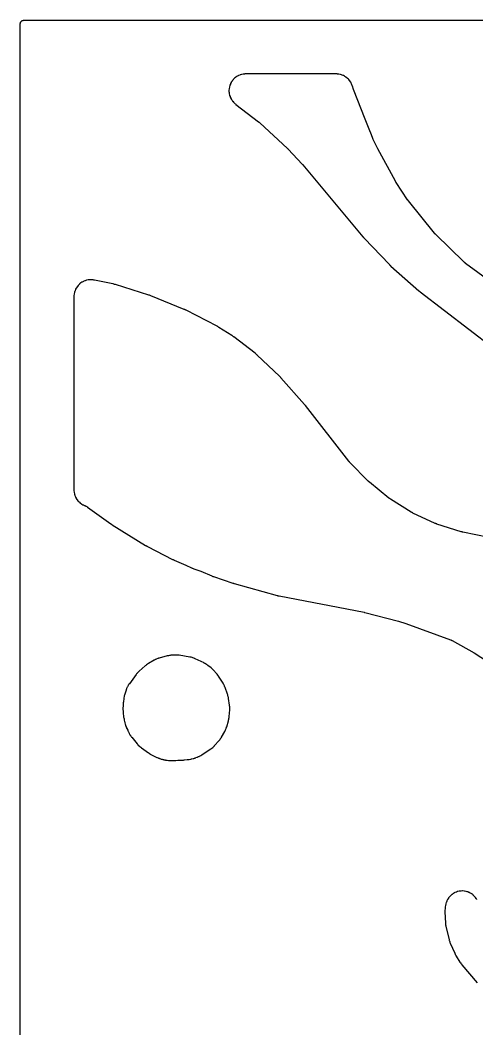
# Model space of a CAD drawing. Header units: millimetres. Extents: x 0 to 300, y 0 to 300.
# Drawn here: x -0.1 to 67.9, y 150 to 300.1 of the extents above; entities that cross this region are included whole.
import ezdxf

# ---------------------------------------------------------------- set-up
doc = ezdxf.new("R2010")
doc.units = ezdxf.units.MM
doc.layers.add('CUT', color=7, linetype='CONTINUOUS')

msp = doc.modelspace()

# ---------------------------------------------------------------- linework, layer by layer
at = {"layer": 'CUT'}
for points in [[(-0.0625, 1.4375), (-0.0625, 298.5625), (-0.0625, 299.4478), (-0.0589, 299.5212), (-0.0503, 299.5794), (-0.036, 299.6365), (-0.0162, 299.6918), (0.009, 299.745), (0.0392, 299.7954), (0.0743, 299.8427), (0.1137, 299.8863), (0.1573, 299.9257), (0.2046, 299.9608), (0.255, 299.991), (0.3082, 300.0162), (0.3635, 300.036), (0.4206, 300.0503), (0.4788, 300.0589), (0.5522, 300.0625), (1.4375, 300.0625), (298.5045, 300.0625)], [(69.8879, 261.1872), (66.2249, 263.8833), (66.2127, 263.8924), (66.1845, 263.914), (66.1725, 263.9233), (66.1579, 263.9348), (66.1461, 263.9443), (66.1186, 263.9667), (66.1069, 263.9765), (66.0936, 263.9877), (66.082, 263.9977), (66.0553, 264.021), (66.044, 264.0311), (66.0302, 264.0436), (66.0191, 264.0539), (65.9932, 264.0782), (65.9822, 264.0886), (61.7756, 268.1651), (61.7658, 268.1748), (61.7429, 268.1976), (61.7332, 268.2075), (61.7215, 268.2196), (61.7119, 268.2296), (61.6898, 268.2531), (61.6804, 268.2633), (61.6697, 268.275), (61.6604, 268.2853), (61.639, 268.3095), (61.6299, 268.3199), (61.619, 268.3327), (61.61, 268.3433), (61.5894, 268.3681), (61.5806, 268.3788), (57.7211, 273.17), (57.7146, 273.1781), (57.6996, 273.1972), (57.6932, 273.2054), (57.6855, 273.2155), (57.6792, 273.2237), (57.6646, 273.2432), (57.6585, 273.2515), (57.6514, 273.2612), (57.6453, 273.2696), (57.6312, 273.2893), (57.6252, 273.2978), (57.6179, 273.3083), (57.612, 273.3168), (57.5984, 273.3369), (57.5926, 273.3455), (55.8875, 275.9161), (55.8819, 275.9246), (55.8691, 275.9444), (55.8637, 275.9529), (55.8571, 275.9633), (55.8517, 275.9719), (55.8393, 275.992), (55.8341, 276.0006), (55.8281, 276.0106), (55.8229, 276.0193), (55.811, 276.0397), (55.806, 276.0484), (55.7999, 276.0591), (55.7949, 276.0679), (55.7834, 276.0886), (55.7786, 276.0974), (53.1802, 280.9013), (52.4898, 282.3111), (52.3591, 282.63), (52.1108, 283.2353), (51.9591, 283.605), (51.2517, 285.33), (49.5224, 289.7676), (49.3753, 290.2419), (49.3708, 290.2558), (49.3404, 290.3461), (49.3356, 290.3599), (49.316, 290.4137), (49.3053, 290.4409), (49.2324, 290.6141), (49.2071, 290.6669), (49.1189, 290.8298), (49.0885, 290.8799), (48.9849, 291.0335), (48.9497, 291.0804), (48.8316, 291.2231), (48.7921, 291.2663), (48.6606, 291.3968), (48.617, 291.436), (48.4734, 291.5531), (48.4263, 291.5878), (48.2719, 291.6903), (48.2216, 291.7203), (48.058, 291.8073), (48.005, 291.8322), (47.8337, 291.9028), (47.7785, 291.9224), (47.6011, 291.976), (47.5443, 291.9901), (47.3625, 292.0261), (47.3046, 292.0347), (47.1177, 292.053), (47.0884, 292.0551), (47.0313, 292.0579), (47.0166, 292.0584), (46.9214, 292.0608), (46.9068, 292.061), (46.8576, 292.061), (33.5658, 292.061), (33.5509, 292.0608), (33.4538, 292.0584), (33.4389, 292.0578), (33.3807, 292.0549), (33.3509, 292.0527), (33.1605, 292.0336), (33.1014, 292.0248), (32.9164, 291.9874), (32.8586, 291.9727), (32.6782, 291.9172), (32.622, 291.8968), (32.4481, 291.8236), (32.3942, 291.7977), (32.2284, 291.7076), (32.1774, 291.6765), (32.0213, 291.5704), (31.9737, 291.5344), (31.829, 291.4132), (31.7851, 291.3727), (31.6531, 291.2377), (31.6136, 291.193), (31.4956, 291.0456), (31.4607, 290.9972), (31.358, 290.8389), (31.3281, 290.7872), (31.2416, 290.6194), (31.217, 290.565), (31.1476, 290.3895), (31.1285, 290.3329), (31.0769, 290.1513), (31.0635, 290.0932), (31.0303, 289.9074), (31.0227, 289.8481), (31.0081, 289.6599), (31.0064, 289.6003), (31.0106, 289.4115), (31.0149, 289.352), (31.0378, 289.1646), (31.048, 289.1058), (31.0894, 288.9216), (31.1053, 288.8641), (31.1649, 288.685), (31.1865, 288.6293), (31.2635, 288.457), (31.2905, 288.4038), (31.3843, 288.24), (31.4165, 288.1897), (31.5261, 288.036), (31.5631, 287.9892), (31.6874, 287.8471), (31.7289, 287.8042), (31.8687, 287.6734), (31.891, 287.6536), (31.9355, 287.6159), (31.947, 287.6064), (32.0226, 287.5456), (32.0343, 287.5363), (35.4204, 284.9476), (35.4289, 284.941), (35.4486, 284.9255), (35.4571, 284.9189), (35.4673, 284.9106), (35.4757, 284.9038), (35.495, 284.8879), (35.5033, 284.881), (35.5128, 284.873), (35.521, 284.866), (35.54, 284.8496), (35.5481, 284.8425), (35.5579, 284.8338), (35.5659, 284.8267), (35.5845, 284.8098), (35.5924, 284.8025), (39.7166, 280.973), (39.7211, 280.9688), (39.7316, 280.9589), (39.736, 280.9547), (39.7467, 280.9444), (39.7522, 280.9392), (39.7649, 280.9268), (39.7703, 280.9215), (39.7766, 280.9154), (39.782, 280.91), (39.7945, 280.8974), (39.7999, 280.892), (39.8026, 280.8892), (39.8088, 280.8828), (39.8234, 280.8676), (39.8296, 280.8611), (41.9248, 278.6341), (41.9286, 278.6301), (41.9373, 278.6207), (41.941, 278.6167), (41.9497, 278.6071), (41.9542, 278.6022), (41.9647, 278.5906), (41.9692, 278.5856), (41.9743, 278.5799), (41.9788, 278.5748), (41.9891, 278.5631), (41.9929, 278.5587), (42.0012, 278.5491), (42.0129, 278.5353), (42.018, 278.5292), (50.9506, 267.822), (50.9567, 267.8149), (50.9991, 267.7656), (51.0057, 267.7581), (51.0596, 267.6975), (51.0662, 267.6903), (51.1096, 267.6431), (51.1167, 267.6355), (54.8741, 263.6938), (54.8832, 263.6844), (54.9433, 263.624), (54.9527, 263.6148), (55.0298, 263.5407), (55.0393, 263.5317), (55.102, 263.4741), (55.1118, 263.4653), (59.2759, 259.7988), (59.2832, 259.7925), (59.3343, 259.7489), (59.3423, 259.7422), (59.407, 259.689), (59.4149, 259.6826), (59.4667, 259.6414), (59.4752, 259.6347), (70.3348, 251.3187)], [(69.6847, 223.0886), (65.7951, 223.8925), (65.7836, 223.895), (65.7568, 223.9008), (65.7454, 223.9034), (65.7314, 223.9067), (65.72, 223.9095), (65.6935, 223.916), (65.6821, 223.9189), (65.669, 223.9224), (65.6577, 223.9254), (65.6313, 223.9327), (65.62, 223.9359), (65.6062, 223.9399), (65.595, 223.9432), (65.5688, 223.9512), (65.5576, 223.9547), (61.9656, 225.0979), (61.9524, 225.1022), (61.9218, 225.1124), (61.9087, 225.1169), (61.8928, 225.1225), (61.8798, 225.1273), (61.8495, 225.1385), (61.8365, 225.1434), (61.8217, 225.1491), (61.8088, 225.1542), (61.7789, 225.1663), (61.7661, 225.1716), (61.7506, 225.1782), (61.7379, 225.1837), (61.7083, 225.1967), (61.6957, 225.2024), (58.3906, 226.7229), (58.3775, 226.7291), (58.347, 226.7437), (58.3339, 226.7501), (58.3181, 226.758), (58.3052, 226.7646), (58.2752, 226.7802), (58.2624, 226.787), (58.2478, 226.7949), (58.2351, 226.8019), (58.2056, 226.8184), (58.193, 226.8256), (58.1777, 226.8346), (58.1653, 226.842), (58.1363, 226.8595), (58.124, 226.8671), (55.0385, 228.8016), (55.0269, 228.809), (55.0001, 228.8264), (54.9886, 228.834), (54.9748, 228.8433), (54.9634, 228.851), (54.9371, 228.8692), (54.9259, 228.8771), (54.9131, 228.8863), (54.902, 228.8943), (54.8763, 228.9133), (54.8653, 228.9216), (54.852, 228.9317), (54.8412, 228.9401), (54.816, 228.9599), (54.8053, 228.9685), (51.9256, 231.3063), (51.9157, 231.3144), (51.8929, 231.3336), (51.8831, 231.3418), (51.8713, 231.352), (51.8617, 231.3604), (51.8394, 231.3801), (51.8299, 231.3886), (51.8191, 231.3985), (51.8097, 231.4072), (51.7879, 231.4275), (51.7787, 231.4363), (51.7675, 231.4472), (51.7583, 231.4561), (51.7372, 231.4771), (51.7282, 231.4861), (49.0172, 234.252), (49.0084, 234.2611), (48.9881, 234.2824), (48.9794, 234.2916), (48.9689, 234.3029), (48.9604, 234.3122), (48.9407, 234.3342), (48.9323, 234.3436), (48.9227, 234.3545), (48.9145, 234.3641), (48.8953, 234.3865), (48.8872, 234.3962), (48.8774, 234.4081), (48.8694, 234.4179), (48.8509, 234.4409), (48.8431, 234.4508), (42.3908, 242.7122), (42.3856, 242.7187), (42.3491, 242.7642), (42.3434, 242.7711), (42.297, 242.8271), (42.2913, 242.8338), (42.254, 242.8775), (42.2479, 242.8846), (38.7313, 246.8748), (38.7226, 246.8844), (38.6655, 246.9464), (38.6566, 246.9559), (38.5832, 247.0322), (38.5742, 247.0415), (38.5144, 247.101), (38.5051, 247.11), (35.2158, 250.2483), (35.2038, 250.2594), (35.1247, 250.3309), (35.1124, 250.3417), (35.0106, 250.4287), (34.998, 250.4391), (34.9151, 250.5062), (34.9022, 250.5163), (31.7103, 252.9556), (31.6997, 252.9635), (31.6303, 253.0142), (31.6196, 253.0218), (31.531, 253.0835), (31.5201, 253.091), (31.4485, 253.1385), (31.4374, 253.1457), (29.5249, 254.3565), (29.5137, 254.3633), (29.4409, 254.4073), (29.4296, 254.4139), (29.337, 254.467), (29.3255, 254.4734), (29.2508, 254.5141), (29.2393, 254.5203), (24.6416, 256.8971), (24.6296, 256.9031), (24.5514, 256.9413), (24.5393, 256.9471), (24.4401, 256.9929), (24.4279, 256.9983), (24.3481, 257.033), (24.3358, 257.0382), (19.3742, 259.0653), (19.3624, 259.0699), (19.2853, 259.0995), (19.2734, 259.104), (19.1758, 259.1391), (19.1638, 259.1433), (19.0855, 259.1696), (19.0734, 259.1735), (14.115, 260.7244), (14.1004, 260.7287), (14.0051, 260.7559), (13.9904, 260.7599), (13.8701, 260.7909), (13.8553, 260.7945), (13.7588, 260.8168), (13.7439, 260.82), (10.9995, 261.3808), (10.985, 261.3836), (10.8905, 261.4005), (10.8759, 261.4029), (10.8189, 261.4117), (10.7896, 261.4154), (10.6014, 261.4349), (10.5424, 261.4381), (10.3557, 261.439), (10.2967, 261.4363), (10.1108, 261.4188), (10.0524, 261.4104), (9.8691, 261.3747), (9.8118, 261.3606), (9.6329, 261.3071), (9.5773, 261.2874), (9.4045, 261.2165), (9.3511, 261.1915), (9.1861, 261.104), (9.1354, 261.0738), (8.9799, 260.9705), (8.9323, 260.9355), (8.7877, 260.8174), (8.7438, 260.7778), (8.6115, 260.6461), (8.5718, 260.6025), (8.453, 260.4584), (8.4178, 260.411), (8.3138, 260.256), (8.2833, 260.2054), (8.1951, 260.0408), (8.1698, 259.9875), (8.0981, 259.8151), (8.0782, 259.7595), (8.0238, 259.5809), (8.0094, 259.5236), (7.9729, 259.3405), (7.9642, 259.2821), (7.9456, 259.0938), (7.9434, 259.0643), (7.9406, 259.0067), (7.94, 258.9919), (7.9377, 258.896), (7.9375, 258.8812), (7.9375, 230.24), (7.9377, 230.2256), (7.9399, 230.1321), (7.9404, 230.1178), (7.9431, 230.0616), (7.9452, 230.0329), (7.9629, 229.8494), (7.9711, 229.7924), (8.0058, 229.6139), (8.0194, 229.558), (8.0711, 229.3836), (8.09, 229.3293), (8.1581, 229.1606), (8.1822, 229.1084), (8.2661, 228.947), (8.2951, 228.8973), (8.3941, 228.7447), (8.4277, 228.698), (8.5408, 228.5556), (8.5787, 228.5123), (8.705, 228.3814), (8.7469, 228.3419), (8.8851, 228.2237), (8.9306, 228.1885), (9.0795, 228.084), (9.1281, 228.0533), (9.2864, 227.9636), (9.3377, 227.9377), (9.5061, 227.8625), (9.5326, 227.8514), (9.5648, 227.8389), (9.5739, 227.8353), (9.5917, 227.8282), (9.6105, 227.8205), (9.6432, 227.8067), (9.7025, 227.779), (9.7766, 227.7409), (9.8441, 227.7026), (9.8907, 227.6734), (9.9287, 227.6482), (9.9409, 227.6397), (9.95, 227.6332), (13.4349, 225.1295), (13.4351, 225.1294), (13.443, 225.1238), (13.4983, 225.0854), (13.5069, 225.0795), (13.5768, 225.0328), (13.5853, 225.0272), (13.6411, 224.9913), (13.6503, 224.9855), (18.5894, 221.9273), (18.6028, 221.9193), (18.6166, 221.9112), (18.6322, 221.9015), (18.6418, 221.8957), (18.7091, 221.8558), (18.7195, 221.8497), (18.8043, 221.8017), (18.8147, 221.796), (18.8825, 221.7593), (18.8937, 221.7534), (22.6046, 219.8465), (22.6144, 219.8416), (22.6823, 219.8083), (22.6929, 219.8032), (22.7784, 219.7633), (22.7888, 219.7585), (22.857, 219.7282), (22.8682, 219.7234), (24.6035, 218.9947), (25.4429, 218.5885), (25.4564, 218.5822), (25.5446, 218.5422), (25.5583, 218.5362), (25.6702, 218.4888), (25.684, 218.4831), (25.7741, 218.4475), (25.788, 218.4422), (26.8195, 218.0642), (28.4403, 217.3836), (28.4499, 217.3797), (28.5164, 217.3531), (28.5267, 217.3491), (28.6102, 217.3175), (28.6203, 217.3137), (28.6868, 217.2899), (28.6977, 217.2861), (31.6073, 216.3069), (31.6145, 216.3045), (31.6644, 216.2884), (31.6721, 216.286), (31.7347, 216.2667), (31.7423, 216.2644), (31.7919, 216.2499), (31.8, 216.2476), (38.2005, 214.4679), (38.2123, 214.4648), (38.289, 214.4451), (38.3008, 214.4422), (38.3976, 214.4195), (38.4095, 214.4168), (38.487, 214.4003), (38.4989, 214.3979), (38.499, 214.3979), (38.4991, 214.3978), (51.1193, 211.971), (51.1214, 211.9706), (51.1346, 211.9679), (51.1414, 211.9665), (51.1573, 211.9631), (51.1641, 211.9616), (51.1719, 211.9599), (51.1787, 211.9583), (51.1946, 211.9547), (51.2014, 211.9531), (51.2048, 211.9523), (51.2128, 211.9503), (51.2315, 211.9457), (51.2395, 211.9437), (56.224, 210.6613), (57.3495, 210.3229), (63.9611, 207.8864), (63.9675, 207.884), (63.9826, 207.8783), (63.9853, 207.8772), (64.0143, 207.8656), (64.072, 207.8414), (64.0916, 207.8327), (64.1185, 207.8198), (64.1891, 207.7843), (64.2192, 207.7685), (67.5187, 205.949), (70.4818, 203.9957)], [(67.8957, 169.2349), (67.8801, 169.2596), (67.8797, 169.2593), (67.8768, 169.2639), (67.877, 169.2641), (67.8739, 169.2691), (67.8698, 169.2757), (67.8696, 169.2761), (67.8621, 169.2882), (67.8217, 169.3517), (67.8057, 169.3755), (67.7008, 169.524), (67.6653, 169.5694), (67.5435, 169.7109), (67.503, 169.7534), (67.3687, 169.8816), (67.3243, 169.92), (67.178, 170.0344), (67.13, 170.0683), (66.9733, 170.1679), (66.9223, 170.1969), (66.7565, 170.2807), (66.7029, 170.3046), (66.5298, 170.3717), (66.4741, 170.3903), (66.2952, 170.4402), (66.2379, 170.4532), (66.0551, 170.4854), (65.9968, 170.4927), (65.8117, 170.5069), (65.753, 170.5085), (65.5673, 170.5045), (65.5087, 170.5003), (65.3244, 170.4782), (65.2665, 170.4683), (65.0852, 170.4283), (65.0285, 170.4128), (64.852, 170.3552), (64.7971, 170.3343), (64.6271, 170.2597), (64.5745, 170.2335), (64.4126, 170.1427), (64.3628, 170.1115), (64.2105, 170.0053), (64.1641, 169.9693), (64.0229, 169.8487), (63.9802, 169.8084), (63.8515, 169.6746), (63.8129, 169.6303), (63.6979, 169.4845), (63.6638, 169.4367), (63.5636, 169.2804), (63.5344, 169.2294), (63.45, 169.064), (63.4259, 169.0105), (63.358, 168.8376), (63.3392, 168.782), (63.2879, 168.6009), (63.2806, 168.5724), (63.2677, 168.5165), (63.2645, 168.5022), (63.2453, 168.4087), (63.2425, 168.3943), (63.1908, 168.107), (63.188, 168.0904), (63.1717, 167.9824), (63.1694, 167.9657), (63.1614, 167.9006), (63.1582, 167.8672), (63.1438, 167.6493), (63.1425, 167.6157), (63.1419, 167.5501), (63.1419, 167.5333), (63.1439, 167.424), (63.1444, 167.4072), (63.2228, 165.7007), (63.2237, 165.686), (63.2305, 165.5903), (63.2317, 165.5756), (63.2372, 165.5182), (63.2407, 165.489), (63.2682, 165.2993), (63.2732, 165.2702), (63.2843, 165.2136), (63.2873, 165.1992), (63.308, 165.1056), (63.3114, 165.0912), (63.7648, 163.2596), (63.768, 163.2473), (63.7897, 163.1672), (63.7931, 163.1549), (63.8072, 163.107), (63.8149, 163.0827), (63.8683, 162.9256), (63.877, 162.9016), (63.8951, 162.8551), (63.8998, 162.8433), (63.9315, 162.7666), (63.9365, 162.7548), (64.6031, 161.2333), (64.6076, 161.2233), (64.6397, 161.1534), (64.6446, 161.1431), (64.6665, 161.0977), (64.6775, 161.076), (64.7489, 160.9425), (64.7603, 160.9221), (64.7808, 160.8871), (64.7864, 160.8777), (64.8261, 160.8128), (64.8326, 160.8024), (65.3855, 159.9372), (65.3964, 159.9207), (65.4688, 159.8152), (65.4802, 159.7992), (65.5754, 159.6698), (65.5873, 159.6541), (65.6665, 159.5536), (65.679, 159.5383), (67.9419, 156.8521)]]:
    msp.add_lwpolyline(points, dxfattribs=at)
msp.add_lwpolyline([(15.2436, 198.1053), (15.2436, 198.0921), (15.2457, 197.946), (15.242, 197.9038), (15.2408, 197.8879), (15.2343, 197.7843), (15.2336, 197.7684), (15.2313, 197.7061), (15.2311, 197.6742), (15.2347, 197.4669), (15.2361, 197.435), (15.2405, 197.3729), (15.2419, 197.357), (15.252, 197.2538), (15.2537, 197.2379), (15.2563, 197.2168), (15.2588, 197.0463), (15.2592, 197.0309), (15.2633, 196.9309), (15.2641, 196.9155), (15.268, 196.8555), (15.2709, 196.8248), (15.2943, 196.6261), (15.2987, 196.5956), (15.3088, 196.5363), (15.3115, 196.5212), (15.3309, 196.4229), (15.334, 196.4079), (15.3864, 196.1737), (15.3892, 196.1508), (15.3914, 196.1354), (15.4065, 196.0354), (15.409, 196.0201), (15.4196, 195.9603), (15.4258, 195.9298), (15.4715, 195.7329), (15.4793, 195.7028), (15.4961, 195.6444), (15.5005, 195.6295), (15.5263, 195.548), (15.5735, 195.3368), (15.5763, 195.3248), (15.5954, 195.247), (15.5984, 195.2351), (15.6108, 195.1885), (15.6177, 195.1649), (15.6647, 195.0141), (15.6813, 194.9677), (15.7405, 194.8212), (15.7502, 194.7986), (15.77, 194.7547), (15.7752, 194.7436), (15.8098, 194.6713), (15.8152, 194.6603), (15.9405, 194.4113), (15.9677, 194.3526), (15.9964, 194.2982), (16.0031, 194.287), (16.1646, 193.9661), (16.1721, 193.9517), (16.222, 193.859), (16.2298, 193.8448), (16.2612, 193.79), (16.2781, 193.7623), (16.3924, 193.5856), (16.4107, 193.5589), (16.4479, 193.5078), (16.4576, 193.4948), (16.5218, 193.4114), (16.5318, 193.3986), (17.3411, 192.4026), (17.3494, 192.3926), (17.4038, 192.3285), (17.4123, 192.3187), (17.4459, 192.2809), (17.4634, 192.2619), (17.5787, 192.1427), (17.6163, 192.1071), (17.7414, 191.9982), (17.7613, 191.9816), (17.8009, 191.9501), (17.8111, 191.9422), (17.8479, 191.9141), (17.8661, 191.8994), (17.8781, 191.89), (17.9565, 191.83), (17.9687, 191.821), (19.0156, 191.0614), (19.027, 191.0534), (19.0394, 191.0447), (19.0395, 191.0447), (19.0496, 191.0375), (19.1156, 190.9915), (19.1258, 190.9845), (19.166, 190.9577), (19.1869, 190.9443), (19.3242, 190.8607), (19.3456, 190.8483), (19.3879, 190.8248), (19.3988, 190.8189), (19.4699, 190.7814), (19.4809, 190.7758), (20.1729, 190.4289), (20.1841, 190.4234), (20.2574, 190.3886), (20.2687, 190.3833), (20.3132, 190.3633), (20.3362, 190.3535), (20.4868, 190.2931), (20.5101, 190.2843), (20.5561, 190.268), (20.568, 190.264), (20.6248, 190.2452), (20.679, 190.2234), (20.7123, 190.2111), (20.931, 190.1376), (20.965, 190.1273), (21.0319, 190.1092), (21.0491, 190.1048), (21.1614, 190.0779), (21.1787, 190.074), (21.1908, 190.0715), (21.2449, 190.0561), (21.2575, 190.0527), (21.3069, 190.0398), (21.3322, 190.0338), (21.4958, 189.9987), (21.5473, 189.99), (21.6635, 189.9755), (21.6934, 189.9702), (21.7103, 189.9674), (21.7768, 189.9575), (21.811, 189.9534), (22.0338, 189.9331), (22.0682, 189.9309), (22.1353, 189.9287), (22.1525, 189.9284), (22.2645, 189.9279), (22.2817, 189.928), (22.5068, 189.9334), (22.6852, 189.9268), (22.7014, 189.9264), (22.8065, 189.9254), (22.8227, 189.9254), (22.9546, 189.9276), (22.9708, 189.9281), (23.0759, 189.9327), (23.092, 189.9336), (23.3895, 189.9547), (23.9693, 189.9686), (23.9854, 189.9692), (24.0905, 189.9746), (24.1066, 189.9756), (24.2382, 189.9859), (24.2544, 189.9874), (24.359, 189.9984), (24.375, 190.0004), (24.764, 190.052), (24.8608, 190.0588), (24.8757, 190.0601), (24.9719, 190.0693), (24.9867, 190.0709), (25.0443, 190.0779), (25.0737, 190.0822), (25.2642, 190.1148), (25.2934, 190.1206), (25.35, 190.1332), (25.3505, 190.1333), (25.3616, 190.1353), (25.4253, 190.1473), (25.4578, 190.1544), (25.6676, 190.2064), (25.6997, 190.2153), (25.7617, 190.2344), (25.7775, 190.2395), (25.8799, 190.2741), (25.8956, 190.2797), (25.9042, 190.2828), (25.9081, 190.284), (25.9979, 190.311), (26.0116, 190.3154), (26.0652, 190.333), (26.0924, 190.3426), (26.2651, 190.4087), (26.3179, 190.4318), (26.3478, 190.4467), (26.3673, 190.4539), (26.3835, 190.4601), (26.4885, 190.5024), (26.5046, 190.5091), (26.5668, 190.5363), (26.5983, 190.5512), (26.6021, 190.5531), (26.6162, 190.5598), (26.8171, 190.6622), (26.8475, 190.6788), (26.906, 190.713), (26.9208, 190.722), (27.0165, 190.7817), (27.0311, 190.7911), (28.317, 191.6465), (28.3276, 191.6537), (28.3957, 191.7011), (28.4061, 191.7085), (28.4464, 191.7379), (28.4668, 191.7534), (28.5949, 191.8553), (28.6335, 191.8888), (28.7525, 192.0013), (28.7707, 192.0192), (28.8054, 192.055), (28.8142, 192.0643), (28.8708, 192.1251), (28.8794, 192.1345), (29.494, 192.8236), (29.5048, 192.836), (29.5738, 192.9178), (29.5843, 192.9305), (29.5898, 192.9374), (29.626, 192.9826), (29.6456, 193.0085), (29.7683, 193.1799), (29.7865, 193.2068), (29.8205, 193.2603), (29.8291, 193.2741), (29.8833, 193.3646), (29.8915, 193.3786), (30.3744, 194.2358), (30.3827, 194.2511), (30.4354, 194.3512), (30.4432, 194.3668), (30.4731, 194.4277), (30.4875, 194.4594), (30.5749, 194.6679), (30.5874, 194.7004), (30.6003, 194.7369), (30.6011, 194.739), (30.6099, 194.7642), (30.61, 194.7645), (30.6232, 194.8023), (30.6287, 194.8186), (30.6626, 194.9252), (30.6676, 194.9416), (30.9232, 195.8327), (30.9271, 195.8471), (30.9516, 195.941), (30.9552, 195.9555), (30.9684, 196.0123), (30.9745, 196.0416), (31.0092, 196.2325), (31.0138, 196.262), (31.0214, 196.3199), (31.0231, 196.3347), (31.0333, 196.4312), (31.0347, 196.4461), (31.0349, 196.4486), (31.1152, 197.448), (31.1163, 197.4646), (31.122, 197.5726), (31.1227, 197.5893), (31.1243, 197.6542), (31.1242, 197.6875), (31.1175, 197.9035), (31.1156, 197.9367), (31.11, 198.0014), (31.1083, 198.018), (31.096, 198.1254), (31.0939, 198.1419), (30.9476, 199.1673), (30.9473, 199.1694), (30.945, 199.1845), (30.9285, 199.2822), (30.9258, 199.2972), (30.9144, 199.3556), (30.9078, 199.3854), (30.8601, 199.5777), (30.852, 199.6071), (30.8347, 199.664), (30.8301, 199.6786), (30.799, 199.7726), (30.794, 199.7871), (30.4437, 200.7616), (30.438, 200.777), (30.3992, 200.8763), (30.393, 200.8915), (30.3781, 200.9267), (30.378, 200.9271), (30.3771, 200.9293), (30.3681, 200.9505), (30.3674, 200.952), (30.3527, 200.9866), (30.3389, 201.0167), (30.244, 201.2099), (30.2285, 201.2393), (30.1968, 201.2956), (30.1885, 201.31), (30.1332, 201.4024), (30.1245, 201.4165), (29.4587, 202.4613), (29.4518, 202.4719), (29.4062, 202.5402), (29.3991, 202.5506), (29.3709, 202.5911), (29.356, 202.6115), (29.2565, 202.7419), (29.2408, 202.7617), (29.2092, 202.7996), (29.2011, 202.8092), (29.1473, 202.8712), (29.1389, 202.8806), (28.7182, 203.3454), (28.7097, 203.3546), (28.6541, 203.4135), (28.6455, 203.4225), (28.6114, 203.4572), (28.5935, 203.4746), (28.4753, 203.5852), (28.4567, 203.6018), (28.4198, 203.6336), (28.4103, 203.6416), (28.3478, 203.6931), (28.3381, 203.701), (27.882, 204.0616), (27.8688, 204.0717), (27.7825, 204.1362), (27.769, 204.1459), (27.7161, 204.1832), (27.6885, 204.2015), (27.5058, 204.3157), (27.4772, 204.3324), (27.4205, 204.3636), (27.4059, 204.3714), (27.3101, 204.4208), (27.2952, 204.4282), (25.9713, 205.0642), (25.9583, 205.0703), (25.8733, 205.1086), (25.8602, 205.1143), (25.8086, 205.1361), (25.7819, 205.1467), (25.6094, 205.2101), (25.5547, 205.2273), (25.3769, 205.2739), (25.349, 205.2806), (25.2942, 205.2922), (25.2802, 205.295), (25.1885, 205.3121), (25.1744, 205.3146), (23.5905, 205.5719), (23.5732, 205.5744), (23.4604, 205.5894), (23.443, 205.5914), (23.3751, 205.5984), (23.3402, 205.601), (23.113, 205.6111), (23.078, 205.6116), (23.0097, 205.6106), (22.9922, 205.6101), (22.8786, 205.6052), (22.8611, 205.6042), (22.3897, 205.57), (22.3853, 205.5697), (22.3709, 205.5685), (22.2778, 205.5594), (22.2634, 205.5579), (22.2076, 205.5511), (22.1791, 205.547), (21.9946, 205.5156), (21.9663, 205.5101), (21.9114, 205.498), (21.8974, 205.4947), (21.8064, 205.4724), (21.7925, 205.4688), (20.6225, 205.152), (20.61, 205.1485), (20.5291, 205.1246), (20.5167, 205.1208), (20.4683, 205.1055), (20.4438, 205.0971), (20.2875, 205.0398), (20.2396, 205.0199), (20.2255, 205.0133), (20.2073, 205.0057), (20.0569, 204.9349), (20.0337, 204.9234), (19.9889, 204.8998), (19.9775, 204.8937), (19.9038, 204.8529), (19.8925, 204.8466), (19.046, 204.3546), (19.0335, 204.3471), (18.9525, 204.2974), (18.9402, 204.2896), (18.8923, 204.2586), (18.8682, 204.2421), (18.7141, 204.1312), (18.6908, 204.1135), (18.6461, 204.078), (18.6348, 204.0687), (18.562, 204.0078), (18.5509, 203.9982), (18.5481, 203.9958), (17.6444, 203.2011), (17.6416, 203.1986), (17.6298, 203.188), (17.5543, 203.118), (17.5429, 203.1071), (17.4987, 203.0639), (17.4766, 203.0411), (17.3373, 202.8898), (17.3165, 202.8659), (17.2771, 202.8183), (17.2672, 202.806), (17.2037, 202.725), (17.1941, 202.7124), (16.1841, 201.351), (16.1755, 201.3392), (16.1207, 201.2615), (16.1124, 201.2494), (16.0806, 201.2019), (16.065, 201.1772), (16.0597, 201.1684), (16.0547, 201.1609), (16.0186, 201.1058), (16.0009, 201.077), (15.8927, 200.8896), (15.8623, 200.8293), (15.7759, 200.6308), (15.7633, 200.5995), (15.7404, 200.5377), (15.7347, 200.5217), (15.6996, 200.4177), (15.6944, 200.4017), (15.4673, 199.6624), (15.4628, 199.6474), (15.4354, 199.5491), (15.4314, 199.534), (15.4165, 199.4745), (15.4097, 199.4439), (15.3705, 199.2438), (15.3653, 199.2129), (15.3566, 199.1522), (15.3546, 199.1366), (15.3429, 199.0353), (15.3413, 199.0197), (15.3225, 198.8082), (15.3106, 198.7563), (15.3078, 198.7435), (15.2974, 198.6932), (15.2926, 198.6674), (15.2657, 198.5013), (15.2596, 198.4491), (15.2473, 198.2812), (15.2459, 198.255), (15.2444, 198.2037), (15.2442, 198.1906)], close=True, dxfattribs=at)

doc.saveas('drawing.dxf')
